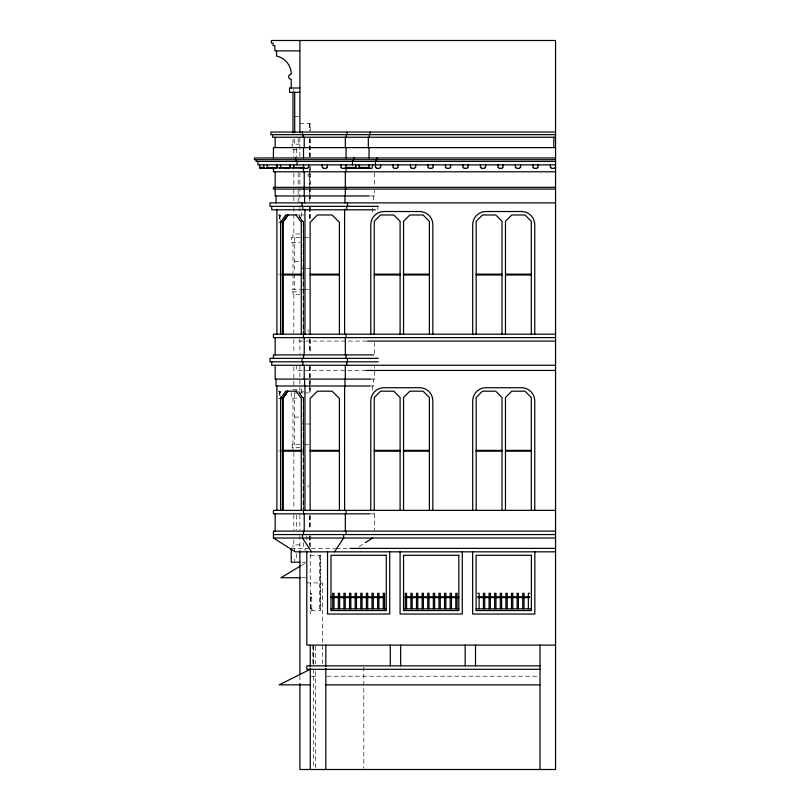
<?xml version="1.0" encoding="UTF-8"?>
<svg xmlns="http://www.w3.org/2000/svg" width="810" height="810" viewBox="0 0 810 810"><rect width="100%" height="100%" fill="white"/><g stroke="black" fill="none" stroke-linecap="round" stroke-linejoin="round"><path stroke-width="0.61" stroke-dasharray="4.05 3.04" d="M359.134 546.568L364.338 543.277M301.411 565.441L305.724 562.849M294.708 116.508L298.86 116.508M299.892 123.424L310.26 123.424L310.26 130.774M299.892 144.15L292.126 144.15L292.126 146.742M292.987 149.334L299.892 149.334M309.825 174.383L308.104 174.383L308.104 176.104L309.825 176.104M370.595 195.969L374.382 195.969L374.382 190.218M278.043 214.974L280.351 214.974L280.351 222.304L278.043 222.304M301.624 214.974L303.922 214.974M303.922 221.292L301.624 221.292L301.624 211.633M300.52 218.639L303.416 222.304L303.416 332.91M299.892 233.979L292.987 233.979L292.987 237.431M299.892 237.431L291.256 237.431L291.256 242.615L299.892 242.615M304.499 237.431L309.106 237.431M294.708 261.62L299.892 261.62M302.201 268.525L305.654 268.525M306.808 268.525L310.26 268.525M303.416 274.144L302.808 275.005L303.416 275.005M303.355 289.261L292.126 289.261L292.126 291.853L299.892 291.853M304.499 289.261L309.106 289.261M299.892 294.445L292.987 294.445L292.987 291.853M366.687 341.081L298.171 341.081L298.171 338.783M365.958 370.453L296.44 370.453L296.44 365.269M371.031 379.09L374.382 379.09L374.382 366.525M370.21 385.995L373.521 385.995L373.521 379.09M292.987 389.448L299.892 389.448M278.043 391.179L280.351 391.179L280.351 398.51L278.043 398.51M301.624 391.179L303.922 391.179M298.657 392.911L291.256 392.911L291.256 398.095L299.892 398.095M299.892 392.911L303.355 392.911M304.499 392.911L310.26 392.911L310.26 366.363M303.922 397.497L301.624 397.497L301.624 387.838M300.52 394.845L303.416 398.51L303.416 509.115M294.708 417.089L299.892 417.089M302.201 424.005L305.654 424.005M306.808 424.005L310.26 424.005M299.892 444.731L292.126 444.731L292.126 447.322L299.892 447.322M304.499 444.731L309.106 444.731M303.416 450.35L302.808 451.21L303.416 451.21M370.595 513.834L376.113 513.834M299.892 544.928L292.987 544.928L292.987 547.226M291.256 548.38L309.106 548.38M311.404 548.38L335.441 548.38M336.14 548.38L349.353 548.38M310.26 555.296L320.628 555.296L320.628 610.568L310.26 610.568M302.201 562.201L305.654 562.201M301.867 577.753L305.572 577.753M306.808 582.927L322.35 582.927L322.35 664.595M310.26 608.847L311.992 608.847L311.992 610.568M311.415 676.218L315.444 676.218M327.068 676.218L538.751 676.218M298.536 214.974L303.72 222.304L303.72 332.92M299.528 216.807L303.416 222.304M298.536 391.179L303.72 398.51L303.72 509.115M299.528 393.012L303.416 398.51M377.835 207.492L377.835 209.79M374.382 172.986L374.382 186.138M374.382 342.559L374.382 353.666M374.382 513.834L374.382 529.872M373.521 195.969L373.521 201.731M372.651 207.937L372.651 214.245M372.651 385.995L372.651 391.027M363.811 667.116L363.811 768.234M320.193 555.296L320.193 610.568M319.758 555.296L319.758 610.568M315.444 646.38L315.444 663.967M315.444 671.5L315.444 768.244M313.713 646.38L313.713 664.635M313.713 669.303L313.713 768.244M313.288 645.124L313.288 664.635M312.852 645.124L312.852 664.635M311.769 608.847L311.769 593.295L310.473 593.295L310.473 608.847M310.26 138.844L310.26 156.532M310.26 166.647L310.26 202.044M310.26 207.097L310.26 219.733M310.26 339.815L310.26 353.727M310.26 515.514L310.26 529.426M310.26 535.744L310.26 547.115M310.26 554.323L310.26 614.031M309.825 123.424L309.825 130.774M309.825 138.702L309.825 157.16M309.825 165.766L309.825 186.118M309.825 187.373L309.825 201.143M309.825 207.4L309.825 219.915M309.825 339.086L309.825 352.856M309.825 366.626L309.825 384.142M309.825 385.398L309.825 392.911M309.825 515.838L309.825 529.608M309.825 535.866L309.825 547.135M309.4 123.424L309.4 130.774M309.4 138.702L309.4 157.16M309.4 169.462L309.4 174.383M309.4 176.104L309.4 201.143M309.4 207.4L309.4 221.16M309.4 339.086L309.4 352.856M309.4 366.626L309.4 392.911M309.4 515.838L309.4 529.608M309.4 535.866L309.4 544.624M308.104 329.852L308.104 331.584M308.104 485.332L308.104 487.053M306.808 535.987L306.808 542.082M305.076 548.38L305.076 550.689M303.355 542.619L303.355 548.38M303.112 222.304L303.112 274.144M303.112 275.005L303.112 334.176M303.112 398.51L303.112 450.35M303.112 451.21L303.112 510.381M299.892 138.166L299.892 157.14M299.892 172.965L299.892 202.044M299.892 207.097L299.892 218.032M299.892 338.783L299.892 353.727M299.892 365.897L299.892 394.399M299.892 514.927L299.892 529.922M299.892 535.44L299.892 549.352M299.892 675.874L299.892 682.283M298.171 138.388L298.171 145.304M298.171 172.986L298.171 186.138M298.171 190.32L298.171 196.597M298.171 197.863L298.171 202.885M296.44 148.756L296.44 156.816M296.44 515.251L296.44 529.892M296.44 553.736L296.44 557.887L294.708 557.887L294.708 561.117M294.708 139.097L294.708 144.15M294.708 237.431L294.708 272.869M294.708 274.094L294.708 289.261M294.708 392.911L294.708 444.731M294.708 548.38L294.708 551.62M293.848 89.09L293.848 91.246M293.848 149.334L293.848 156.907M293.848 173.34L293.848 188.497M293.848 189.763L293.848 201.133M293.848 207.451L293.848 233.979M293.848 294.445L293.848 333.193M293.848 339.451L293.848 353.2M293.848 366.95L293.848 386.957M293.848 452.415L293.848 508.67M293.848 514.927L293.848 529.922M293.848 539.926L293.848 544.928M292.997 139.097L292.997 144.15M292.997 242.615L292.997 272.869M292.997 274.134L292.997 289.261M292.997 398.095L292.997 444.731M292.987 447.322L292.987 449.914M279.916 214.974L279.916 222.304M279.916 391.179L279.916 398.51M279.48 214.974L279.48 221.079M279.48 391.179L279.48 397.285M279.055 274.144L279.055 275.005M279.055 450.35L279.055 451.21M310.706 597.071L311.536 597.294L310.706 597.071"/><path stroke-width="1.21" d="M334.55 551.833L343.592 538.012L343.592 534.559M280.554 334.176L280.554 222.304L285.738 214.974L296.895 214.974M287.57 214.974L282.386 222.304L282.386 274.144M287.874 214.974L282.7 222.304L282.7 274.144M284.3 220.472L288.178 214.974M280.554 510.381L280.554 398.51L285.738 391.179L296.895 391.179M287.57 391.179L282.386 398.51L282.386 450.35M287.874 391.179L282.7 398.51L282.7 510.381M283.004 510.381L283.004 398.51L286.234 393.923M365.371 542.619L372.651 538.012M300.328 566.089L280.888 577.753L300.632 577.753M310.26 669.303L279.167 684.855L310.26 684.855M299.892 50.868L274.843 50.868L274.843 45.684L273.122 45.684L273.122 43.092L271.391 43.092L271.391 40.5L555.559 40.5L555.559 769.5L299.892 769.5L299.892 683.468M299.892 88.007L289.534 88.007L289.534 92.32L299.892 92.32M555.559 132.06L270.844 132.06L270.844 134.652L555.559 134.652M555.559 137.244L272.575 137.244L272.575 134.652M555.559 147.602L273.436 147.602L273.436 157.97M555.559 157.97L254.441 157.97L254.441 159.702L555.559 159.702M555.559 161.423L256.162 161.423L256.162 159.702M555.559 164.875L257.894 164.875L257.894 161.423M259.615 167.468L264.647 167.468M555.559 167.468L554.698 167.468L554.698 168.338L551.245 168.338L551.245 167.468L550.385 167.468L550.385 164.875M555.559 171.791L273.436 171.791L273.436 168.338M555.559 187.333L273.436 187.333L273.436 189.064L555.559 189.064M369.33 195.969L275.167 195.969L275.167 189.064M555.559 202.885L269.983 202.885L269.983 206.337L378.331 206.337M375.354 209.79L271.714 209.79L271.714 206.337M280.554 222.304L283.004 222.304L283.004 334.176M301.887 274.144L282.083 274.144L282.083 275.005L301.887 275.005M310.129 274.144L339.42 274.144M374.24 274.144L400.089 274.144M403.542 274.144L429.391 274.144M476.169 274.144L502.008 274.144M505.47 274.144L531.309 274.144M310.129 275.005L339.42 275.005M374.24 275.005L400.089 275.005M403.542 275.005L429.391 275.005M476.169 275.005L502.008 275.005M505.47 275.005L531.309 275.005M555.559 334.176L273.436 334.176L273.436 337.628L555.559 337.628M367.568 341.081L555.559 341.081M373.602 354.901L273.436 354.901L273.436 358.354M378.331 358.354L269.983 358.354L269.983 361.817L378.331 361.817M555.559 365.269L271.714 365.269L271.714 361.817M365.958 370.453L555.559 370.453M370.595 379.09L275.167 379.09L275.167 365.269M369.795 385.995L276.028 385.995L276.028 379.09M280.554 398.51L283.004 398.51M301.887 450.35L282.083 450.35L282.083 451.21L301.887 451.21M310.129 450.35L339.42 450.35M374.24 450.35L400.089 450.35M403.542 450.35L429.391 450.35M476.169 450.35L502.008 450.35M505.47 450.35L531.309 450.35M310.129 451.21L339.42 451.21M374.24 451.21L400.089 451.21M403.542 451.21L429.391 451.21M476.169 451.21L502.008 451.21M505.47 451.21L531.309 451.21M555.559 510.381L273.436 510.381L273.436 513.834L369.846 513.834M555.559 531.107L273.436 531.107L273.436 538.012L295.275 551.833L555.559 551.833M273.436 534.559L555.559 534.559M273.436 538.012L555.559 538.012M350.011 548.38L555.559 548.38M299.892 562.201L291.256 562.201L291.256 548.38M477.829 593.295L479.125 593.295L479.125 608.847M529.649 593.295L528.353 593.295L528.353 608.847M330.986 596.747L377.632 596.747M378.928 596.747L383.251 596.747M405.273 596.747L416.502 596.747M417.798 596.747L458.825 596.747M477.829 596.747L529.649 596.747M330.986 597.618L377.632 597.618M378.928 597.618L383.251 597.618M405.273 597.618L416.502 597.618M417.798 597.618L458.825 597.618M477.829 597.618L529.649 597.618M330.986 608.847L386.269 608.847M403.542 608.847L458.825 608.847M476.098 608.847L531.38 608.847M555.559 645.124L306.808 645.124L306.808 551.154M540.017 665.85L306.808 665.85L306.808 669.303L540.017 669.303M325.812 684.855L540.017 684.855M296.095 214.974L301.279 222.304L301.279 334.176M296.095 391.179L301.279 398.51L301.279 510.381M311.546 551.833L302.494 538.012L302.494 534.559M553.837 137.244L553.837 147.602M540.017 645.124L540.017 769.5M538.073 164.875L538.073 167.468L537.212 167.468L537.212 168.338L533.749 168.338L533.749 167.468L532.889 167.468L532.889 164.875M534.762 334.176L534.762 224.745A13.223 13.223 0 0 0 521.539 211.521L485.939 211.521A13.223 13.223 0 0 0 472.716 224.745L472.716 334.176M534.762 510.381L534.762 400.95A13.223 13.223 0 0 0 521.539 387.727L485.939 387.727A13.223 13.223 0 0 0 472.716 400.95L472.716 510.381M534.833 551.833L534.833 614.031L472.645 614.031L472.645 551.833M531.309 334.176L531.309 221.292L525.001 214.974L511.778 214.974L505.47 221.292L505.47 334.176M531.309 510.381L531.309 397.497L525.001 391.179L511.778 391.179L505.47 397.497L505.47 510.381M524.04 608.847L524.04 593.295L522.744 593.295L522.744 608.847M520.587 164.875L520.587 167.468L519.716 167.468L519.716 168.338L516.264 168.338L516.264 167.468L515.403 167.468L515.403 164.875M518.42 608.847L518.42 593.295L517.124 593.295L517.124 608.847M512.811 608.847L512.811 593.295L511.515 593.295L511.515 608.847M507.192 608.847L507.192 593.295L505.896 593.295L505.896 608.847M503.091 164.875L503.091 167.468L502.23 167.468L502.23 168.338L498.778 168.338L498.778 167.468L497.907 167.468L497.907 164.875M502.008 334.176L502.008 221.292L495.7 214.974L482.476 214.974L476.169 221.292L476.169 334.176M502.008 510.381L502.008 397.497L495.7 391.179L482.476 391.179L476.169 397.497L476.169 510.381M501.582 608.847L501.582 593.295L500.286 593.295L500.286 608.847M495.963 608.847L495.963 593.295L494.667 593.295L494.667 608.847M490.354 608.847L490.354 593.295L489.058 593.295L489.058 608.847M485.605 164.875L485.605 167.468L484.734 167.468L484.734 168.338L481.282 168.338L481.282 167.468L480.421 167.468L480.421 164.875M484.734 608.847L484.734 593.295L483.438 593.295L483.438 608.847M475.521 645.124L475.521 665.85M468.109 164.875L468.109 167.468L467.248 167.468L467.248 168.338L463.796 168.338L463.796 167.468L462.925 167.468L462.925 164.875M465.163 645.124L465.163 665.85M462.277 551.833L462.277 614.031L400.089 614.031L400.089 551.833M457.093 608.847L457.093 593.295L455.797 593.295L455.797 608.847M451.484 608.847L451.484 593.295L450.188 593.295L450.188 608.847M450.623 164.875L450.623 167.468L449.763 167.468L449.763 168.338L446.3 168.338L446.3 167.468L445.439 167.468L445.439 164.875M445.865 608.847L445.865 593.295L444.568 593.295L444.568 608.847M440.255 608.847L440.255 593.295L438.959 593.295L438.959 608.847M434.636 608.847L434.636 593.295L433.34 593.295L433.34 608.847M433.127 164.875L433.127 167.468L432.267 167.468L432.267 168.338L428.814 168.338L428.814 167.468L427.953 167.468L427.953 164.875M432.844 334.176L432.844 224.745A13.223 13.223 0 0 0 419.62 211.521L384.011 211.521A13.223 13.223 0 0 0 370.788 224.745L370.788 334.176M432.844 510.381L432.844 400.95A13.223 13.223 0 0 0 419.62 387.727L384.011 387.727A13.223 13.223 0 0 0 370.788 400.95L370.788 510.381M429.391 334.176L429.391 221.292L423.073 214.974L409.86 214.974L403.542 221.292L403.542 334.176M429.391 510.381L429.391 397.497L423.073 391.179L409.86 391.179L403.542 397.497L403.542 510.381M429.027 608.847L429.027 593.295L427.731 593.295L427.731 608.847M423.407 608.847L423.407 593.295L422.111 593.295L422.111 608.847M417.798 608.847L417.798 593.295L416.502 593.295L416.502 608.847M415.641 164.875L415.641 167.468L414.781 167.468L414.781 168.338L411.318 168.338L411.318 167.468L410.457 167.468L410.457 164.875M412.179 608.847L412.179 593.295L410.883 593.295L410.883 608.847M406.569 608.847L406.569 593.295L405.273 593.295L405.273 608.847M400.666 645.124L400.666 665.85M400.089 334.176L400.089 221.292L393.771 214.974L380.558 214.974L374.24 221.292L374.24 334.176M400.089 510.381L400.089 397.497L393.771 391.179L380.558 391.179L374.24 397.497L374.24 510.381M398.156 164.875L398.156 167.468L397.285 167.468L397.285 168.338L393.832 168.338L393.832 167.468L392.971 167.468L392.971 164.875M390.298 645.124L390.298 665.85M389.721 551.833L389.721 614.031L327.534 614.031L327.534 551.833M384.537 608.847L384.537 593.295L383.251 593.295L383.251 608.847M380.659 164.875L380.659 167.468L379.799 167.468L379.799 168.338L376.346 168.338L376.346 167.468L375.475 167.468L375.475 161.423M378.928 608.847L378.928 593.295L377.632 593.295L377.632 608.847M376.913 157.97L376.913 159.702M376.194 159.702L376.194 161.423M373.309 608.847L373.309 593.295L372.013 593.295L372.013 608.847M372.681 164.875L372.063 168.338L359.853 168.338L359.853 167.468M370.109 132.06L370.109 134.652M369.623 168.338L369.623 167.468L358.86 167.468L358.86 168.338L346.65 168.338L346.65 167.468M369.4 134.652L369.4 137.244M369.036 147.602L369.036 157.97M369.016 164.875L369.016 167.468M368.327 137.244L368.327 147.602M367.7 608.847L367.7 593.295L366.403 593.295L366.403 608.847M362.08 608.847L362.08 593.295L360.784 593.295L360.784 608.847M359.478 164.875L359.478 167.468M359.245 164.875L359.245 167.468M356.42 168.338L356.42 167.468L345.171 167.468L345.171 168.338L341.719 168.338L341.719 167.468L340.858 167.468L340.858 164.875M356.471 608.847L356.471 593.295L355.175 593.295L355.175 608.847M355.813 164.875L355.813 167.468M353.909 157.97L353.909 159.702M353.19 159.702L353.19 161.423M352.482 161.423L352.482 164.875M350.851 608.847L350.851 593.295L349.555 593.295L349.555 608.847M347.47 202.885L347.47 206.337M347.47 358.354L347.47 361.817M347.115 132.06L347.115 134.652M346.751 206.337L346.751 209.79M346.751 361.817L346.751 365.269M346.397 134.652L346.397 137.244M346.042 147.602L346.042 157.97M346.042 164.875L346.042 171.791M346.042 187.333L346.042 189.064M346.042 334.176L346.042 337.628M346.042 354.901L346.042 358.354M346.042 510.381L346.042 513.834M346.042 531.107L346.042 534.559M345.323 137.244L345.323 147.602M345.323 171.791L345.323 187.333M345.323 189.064L345.323 195.969M345.323 337.628L345.323 354.901M345.323 365.269L345.323 379.09M345.323 513.834L345.323 531.107M345.242 608.847L345.242 593.295L343.946 593.295L343.946 608.847M344.969 195.969L344.969 202.885M344.969 379.09L344.969 385.995M344.604 209.193L344.604 334.176M344.604 385.995L344.604 510.381M339.623 608.847L339.623 593.295L338.327 593.295L338.327 608.847M339.42 334.176L339.42 222.304L332.1 214.974L317.449 214.974L310.129 222.304L310.129 334.176M339.42 510.381L339.42 398.51L332.1 391.179L317.449 391.179L310.129 398.51L310.129 510.381M334.014 608.847L334.014 593.295L332.718 593.295L332.718 608.847M327.361 164.875L327.361 167.468L326.501 167.468L326.501 168.338L323.048 168.338L323.048 167.468L322.177 167.468L322.177 164.875M325.812 645.124L325.812 666.478M325.812 668.159L325.812 769.5M310.26 645.124L310.26 666.478M310.26 668.159L310.26 769.5M308.691 164.875L308.691 167.468L307.83 167.468L307.83 168.338L304.378 168.338L304.378 167.468L293.129 167.468L293.129 168.338M304.945 209.193L304.945 334.176M304.945 385.995L304.945 510.381M304.58 195.969L304.58 202.885M304.58 379.09L304.58 385.995M304.226 137.244L304.226 147.602M304.226 171.791L304.226 187.333M304.226 189.064L304.226 195.969M304.226 337.628L304.226 354.901M304.226 365.269L304.226 379.09M304.226 513.834L304.226 531.107M303.507 147.602L303.507 157.97M303.507 164.875L303.507 171.791M303.507 187.333L303.507 189.064M303.507 334.176L303.507 337.628M303.507 354.901L303.507 358.354M303.507 510.381L303.507 513.834M303.507 531.107L303.507 534.559M303.153 134.652L303.153 137.244M302.899 167.468L302.899 168.338L279.926 167.468L279.926 168.338M302.798 206.337L302.798 209.79M302.798 361.817L302.798 365.269M302.434 132.06L302.434 134.652M302.079 202.885L302.079 206.337M302.079 358.354L302.079 361.817M299.892 40.5L299.892 132.769M299.892 550.618L299.892 674.7M297.067 161.423L297.067 164.875M296.359 159.702L296.359 161.423M295.64 157.97L295.64 159.702M294.708 92.32L294.708 132.769M293.736 164.875L293.736 167.468M292.997 92.32L292.997 132.769M291.256 88.007L291.256 79.37A2.592 2.592 0 0 1 288.664 76.778A2.592 2.592 0 0 1 291.256 74.186A18.549 18.549 0 0 0 276.575 56.052L276.575 50.868M290.304 164.875L290.304 167.468M290.071 164.875L290.071 167.468M289.697 167.468L289.697 168.338L266.723 167.468L266.723 168.338M282.7 275.005L282.7 334.176M282.386 275.005L282.386 334.176M282.386 451.21L282.386 510.381M280.533 164.875L280.533 167.468M277.101 164.875L277.101 167.468M276.868 164.875L276.868 167.468M276.899 209.193L276.899 334.176M276.899 385.995L276.899 510.381M276.493 167.468L276.493 168.338L259.615 168.338L259.615 164.875M276.028 195.969L276.028 202.885M275.167 137.244L275.167 147.602M275.167 171.791L275.167 187.333M275.167 337.628L275.167 354.901M275.167 513.834L275.167 531.107M267.33 164.875L267.33 167.468M264.273 167.468L264.273 168.338M263.665 164.875L263.665 167.468M386.269 555.296L330.986 555.296L330.986 610.568L386.269 610.568L386.269 555.296M458.825 555.296L403.542 555.296L403.542 610.568L458.825 610.568L458.825 555.296M531.38 555.296L476.098 555.296L476.098 610.568L531.38 610.568L531.38 555.296"/></g></svg>
